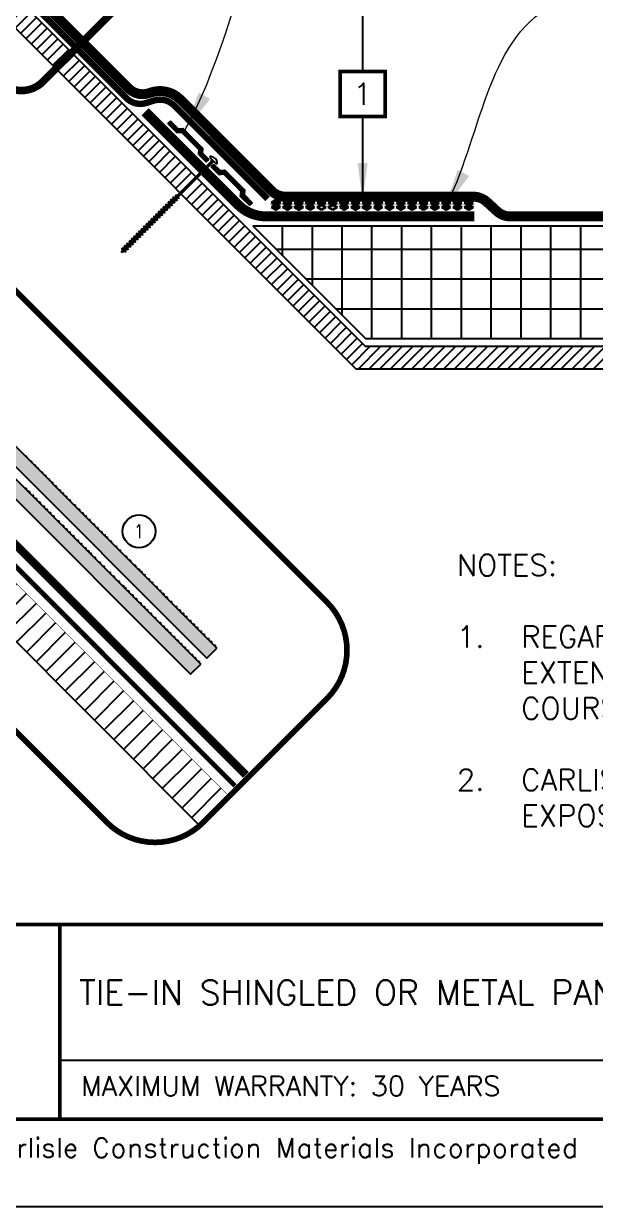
# Model space of a CAD drawing. Header units: inches. Extents: x -33163 to 19162, y -8858 to 30669.
# Drawn here: x -28111.63 to -28104.44, y -514.81 to -499.94 of the extents above; entities that cross this region are included whole.
import ezdxf

# ---------------------------------------------------------------- set-up
doc = ezdxf.new("R2010")
doc.units = ezdxf.units.IN
doc.linetypes.add('DASHED', pattern=[0.75, 0.5, -0.25])
doc.linetypes.add('DASHED2', pattern=[0.375, 0.25, -0.125])
doc.layers.get('0').update_dxf_attribs({"color": 9, "lineweight": 0})
doc.layers.get('Defpoints').update_dxf_attribs({"color": 254})
for name, color, linetype in [('BONDINGADHESIVE', 11, 'DASHED2'), ('BORDER', 7, 'Continuous'), ('BORDER 2', 252, 'Continuous'), ('DETAIL', 12, 'Continuous'), ('INSULATION2', 11, 'Continuous'), ('LEADERS', 12, 'Continuous'), ('MEMBRANE1', 10, 'Continuous'), ('NOTES', 12, 'Continuous'), ('TITLE OUTLINE 1', 1, 'Continuous')]:
    doc.layers.add(name, color=color, linetype=linetype)
doc.layers.add('PSSEAL', color=11, linetype='DASHED2', lineweight=35)
doc.layers.add('RUSS STRIPP', color=11, linetype='ZIGZAG', lineweight=40)
doc.styles.add('ARCHQUIK', font='simplex.shx', dxfattribs={"height": 0.25})
doc.styles.get("Standard").update_dxf_attribs({"font": 'arial.ttf'})
doc.linetypes.add('ZIGZAG', pattern='A,0.0001,-0.2,[131,ltypeshp.shx,S=0.2,R=0,X=-0.2,Y=0],-0.4,[131,ltypeshp.shx,S=0.2,R=180,X=0.2,Y=0],-0.2', length=0.8001)
doc.dimstyles.get("Standard").update_dxf_attribs({"dimtxt": 0.18, "dimasz": 0.18, "dimexe": 0.18, "dimexo": 0.0625, "dimgap": 0.09, "dimtad": 0, "dimtih": 1, "dimtoh": 1, "dimdec": 4, "dimzin": 0, "dimdsep": 46, "dimtxsty": 'Standard', "dimcen": 0.09, "dimadec": 0, "dimazin": 0, "dimtfac": 1, "dimtdec": 4, "dimtofl": 0, "dimtmove": 0, "dimatfit": 3, "dimfxl": 1, "dimtolj": 1, "dimtzin": 0, "dimarcsym": 0})

# ---------------------------------------------------------------- blocks, each defined once
blk = doc.blocks.new('NOTE NO 1')
at = {"layer": 'NOTES', "color": 1, "const_width": 0.0469}
blk.add_lwpolyline([(0.282, 0.282), (-0.282, 0.282), (-0.282, -0.282), (0.282, -0.282)], close=True, dxfattribs=at)
blk = doc.blocks.new('P-S RUSS')
at = {"layer": 'PSSEAL', "ltscale": 0.5}
h = blk.add_hatch(dxfattribs=at)
h.set_pattern_fill('AR-SAND', color=1, scale=0.01, style=0)
h.set_pattern_definition([(37.5, (0, 0), (-0.00063, 0.0192682), [0, -0.0152, 0, -0.017, 0, -0.01625]), (7.5, (0, 0), (0.017698, 0.0282215), [0, -0.0082, 0, -0.0137, 0, -0.00525]), (327.5, (-0.0123, 0), (0.0311414, 5.66e-05), [0, -0.005, 0, -0.018, 0, -0.0235]), (317.5, (-0.0123, 0), (0.0300613, 0.008777), [0, -0.0025, 0, -0.0118, 0, -0.0135])])
h.paths.add_polyline_path([(0.111, 0.03), (0.056, 0.063), (0.001, 0.03), (0.056, 0)])
h = blk.add_hatch(dxfattribs=at)
h.set_pattern_fill('AR-SAND', color=5, scale=0.01, angle=180, style=0)
h.set_pattern_definition([(142.5, (0.25504, -2e-15), (0.00063, 0.0192682), [0, -0.0152, 0, -0.017, 0, -0.01625]), (172.5, (0.25504, -2e-15), (-0.017698, 0.0282215), [0, -0.0082, 0, -0.0137, 0, -0.00525]), (212.5, (0.26734, -2e-15), (-0.0311414, 5.66e-05), [0, -0.005, 0, -0.018, 0, -0.0235]), (222.5, (0.26734, -2e-15), (-0.0300613, 0.008777), [0, -0.0025, 0, -0.0118, 0, -0.0135])])
h.paths.add_polyline_path([(0.199, 0), (0.254, 0.03), (0.199, 0.063), (0.144, 0.03)])
h = blk.add_hatch(dxfattribs=at)
h.set_pattern_fill('AR-SAND', color=1, scale=0.01, style=0)
h.set_pattern_definition([(142.5, (0.397729, 0), (0.00063, 0.0192682), [0, -0.0152, 0, -0.017, 0, -0.01625]), (172.5, (0.39773, 0), (-0.017698, 0.0282215), [0, -0.0082, 0, -0.0137, 0, -0.00525]), (212.5, (0.410029, 0), (-0.0311414, 5.66e-05), [0, -0.005, 0, -0.018, 0, -0.0235]), (222.5, (0.41003, 0), (-0.0300613, 0.008777), [0, -0.0025, 0, -0.0118, 0, -0.0135])])
h.paths.add_polyline_path([(0.342, 0), (0.397, 0.03), (0.342, 0.063), (0.286, 0.03)])
h = blk.add_hatch(dxfattribs=at)
h.set_pattern_fill('AR-SAND', color=5, scale=0.01, angle=180, style=0)
h.set_pattern_definition([(37.5, (0.427978, -2e-15), (-0.00063, 0.0192682), [0, -0.0152, 0, -0.017, 0, -0.01625]), (7.5, (0.427978, -2e-15), (0.017698, 0.0282215), [0, -0.0082, 0, -0.0137, 0, -0.00525]), (327.5, (0.415678, -2e-15), (0.0311414, 5.66e-05), [0, -0.005, 0, -0.018, 0, -0.0235]), (317.5, (0.415678, -2e-15), (0.0300613, 0.008777), [0, -0.0025, 0, -0.0118, 0, -0.0135])])
h.paths.add_polyline_path([(0.539, 0.03), (0.484, 0.063), (0.429, 0.03), (0.484, 0)])
h = blk.add_hatch(dxfattribs=at)
h.set_pattern_fill('AR-SAND', color=1, scale=0.01, style=0)
h.set_pattern_definition([(142.5, (0.683018, 0), (0.00063, 0.0192682), [0, -0.0152, 0, -0.017, 0, -0.01625]), (172.5, (0.683018, 0), (-0.017698, 0.0282215), [0, -0.0082, 0, -0.0137, 0, -0.00525]), (212.5, (0.695318, 0), (-0.0311414, 5.66e-05), [0, -0.005, 0, -0.018, 0, -0.0235]), (222.5, (0.695318, 0), (-0.0300613, 0.008777), [0, -0.0025, 0, -0.0118, 0, -0.0135])])
h.paths.add_polyline_path([(0.627, 0), (0.682, 0.03), (0.627, 0.063), (0.572, 0.03)])
h = blk.add_hatch(dxfattribs=at)
h.set_pattern_fill('AR-SAND', color=5, scale=0.01, angle=180, style=0)
h.set_pattern_definition([(142.5, (0.825618, -2e-15), (0.00063, 0.0192682), [0, -0.0152, 0, -0.017, 0, -0.01625]), (172.5, (0.825618, -2e-15), (-0.017698, 0.0282215), [0, -0.0082, 0, -0.0137, 0, -0.00525]), (212.5, (0.837918, -2e-15), (-0.0311414, 5.66e-05), [0, -0.005, 0, -0.018, 0, -0.0235]), (222.5, (0.837918, -2e-15), (-0.0300613, 0.008777), [0, -0.0025, 0, -0.0118, 0, -0.0135])])
h.paths.add_polyline_path([(0.769, 0), (0.825, 0.03), (0.769, 0.063), (0.714, 0.03)])
h = blk.add_hatch(dxfattribs=at)
h.set_pattern_fill('AR-SAND', color=5, scale=0.01, style=0)
h.set_pattern_definition([(322.5, (0, -5e-16), (-0.00063, -0.0192682), [0, -0.0152, 0, -0.017, 0, -0.01625]), (352.5, (0, -5e-16), (0.017698, -0.0282215), [0, -0.0082, 0, -0.0137, 0, -0.00525]), (32.5, (-0.0123, -5e-16), (0.0311414, -5.66e-05), [0, -0.005, 0, -0.018, 0, -0.0235]), (42.5, (-0.0123, -5e-16), (0.0300613, -0.008777), [0, -0.0025, 0, -0.0118, 0, -0.0135])])
h.paths.add_polyline_path([(0.056, 0), (0.001, -0.03), (0.056, -0.063), (0.111, -0.03)])
h = blk.add_hatch(dxfattribs=at)
h.set_pattern_fill('AR-SAND', color=1, scale=0.01, angle=180, style=0)
h.set_pattern_definition([(217.5, (0.25504, -2e-15), (0.00063, -0.0192682), [0, -0.0152, 0, -0.017, 0, -0.01625]), (187.5, (0.25504, -2e-15), (-0.017698, -0.0282215), [0, -0.0082, 0, -0.0137, 0, -0.00525]), (147.5, (0.26734, -2e-15), (-0.0311414, -5.66e-05), [0, -0.005, 0, -0.018, 0, -0.0235]), (137.5, (0.26734, -2e-15), (-0.0300613, -0.008777), [0, -0.0025, 0, -0.0118, 0, -0.0135])])
h.paths.add_polyline_path([(0.144, -0.03), (0.199, -0.063), (0.254, -0.03), (0.199, 0)])
h = blk.add_hatch(dxfattribs=at)
h.set_pattern_fill('AR-SAND', color=5, scale=0.01, style=0)
h.set_pattern_definition([(217.5, (0.397729, -5e-16), (0.00063, -0.0192682), [0, -0.0152, 0, -0.017, 0, -0.01625]), (187.5, (0.39773, -5e-16), (-0.017698, -0.0282215), [0, -0.0082, 0, -0.0137, 0, -0.00525]), (147.5, (0.410029, -5e-16), (-0.0311414, -5.66e-05), [0, -0.005, 0, -0.018, 0, -0.0235]), (137.5, (0.41003, -5e-16), (-0.0300613, -0.008777), [0, -0.0025, 0, -0.0118, 0, -0.0135])])
h.paths.add_polyline_path([(0.286, -0.03), (0.342, -0.063), (0.397, -0.03), (0.342, 0)])
h = blk.add_hatch(dxfattribs=at)
h.set_pattern_fill('AR-SAND', color=1, scale=0.01, angle=180, style=0)
h.set_pattern_definition([(322.5, (0.427978, -2e-15), (-0.00063, -0.0192682), [0, -0.0152, 0, -0.017, 0, -0.01625]), (352.5, (0.427978, -2e-15), (0.017698, -0.0282215), [0, -0.0082, 0, -0.0137, 0, -0.00525]), (32.5, (0.415678, -2e-15), (0.0311414, -5.66e-05), [0, -0.005, 0, -0.018, 0, -0.0235]), (42.5, (0.415678, -2e-15), (0.0300613, -0.008777), [0, -0.0025, 0, -0.0118, 0, -0.0135])])
h.paths.add_polyline_path([(0.484, 0), (0.429, -0.03), (0.484, -0.063), (0.539, -0.03)])
h = blk.add_hatch(dxfattribs=at)
h.set_pattern_fill('AR-SAND', color=5, scale=0.01, style=0)
h.set_pattern_definition([(217.5, (0.683018, -5e-16), (0.00063, -0.0192682), [0, -0.0152, 0, -0.017, 0, -0.01625]), (187.5, (0.683018, -5e-16), (-0.017698, -0.0282215), [0, -0.0082, 0, -0.0137, 0, -0.00525]), (147.5, (0.695318, -5e-16), (-0.0311414, -5.66e-05), [0, -0.005, 0, -0.018, 0, -0.0235]), (137.5, (0.695318, -5e-16), (-0.0300613, -0.008777), [0, -0.0025, 0, -0.0118, 0, -0.0135])])
h.paths.add_polyline_path([(0.572, -0.03), (0.627, -0.063), (0.682, -0.03), (0.627, 0)])
h = blk.add_hatch(dxfattribs=at)
h.set_pattern_fill('AR-SAND', color=1, scale=0.01, angle=180, style=0)
h.set_pattern_definition([(217.5, (0.825618, -2e-15), (0.00063, -0.0192682), [0, -0.0152, 0, -0.017, 0, -0.01625]), (187.5, (0.825618, -2e-15), (-0.017698, -0.0282215), [0, -0.0082, 0, -0.0137, 0, -0.00525]), (147.5, (0.837918, -2e-15), (-0.0311414, -5.66e-05), [0, -0.005, 0, -0.018, 0, -0.0235]), (137.5, (0.837918, -2e-15), (-0.0300613, -0.008777), [0, -0.0025, 0, -0.0118, 0, -0.0135])])
h.paths.add_polyline_path([(0.714, -0.03), (0.769, -0.063), (0.825, -0.03), (0.769, 0)])
at = {"layer": 'PSSEAL', "color": 7, "linetype": 'Continuous', "ltscale": 0.5, "const_width": 0.00391}
blk.add_lwpolyline([(-0.015, 0), (0.841, 0)], dxfattribs=at)
at = {"layer": 'PSSEAL', "color": 1, "ltscale": 0.5}
for points in [[(0.001, 0.03), (0.056, 0.063), (0.111, 0.03), (0.056, 0)], [(0.397, 0.03), (0.342, 0.063), (0.286, 0.03), (0.342, 0)], [(0.682, 0.03), (0.627, 0.063), (0.572, 0.03), (0.627, 0)], [(0.254, -0.03), (0.199, -0.063), (0.144, -0.03), (0.199, 0)], [(0.429, -0.03), (0.484, -0.063), (0.539, -0.03), (0.484, 0)], [(0.825, -0.03), (0.769, -0.063), (0.714, -0.03), (0.769, 0)]]:
    blk.add_lwpolyline(points, close=True, dxfattribs=at)
at = {"layer": 'PSSEAL', "color": 5, "ltscale": 0.5}
for points in [[(0.254, 0.03), (0.199, 0.063), (0.144, 0.03), (0.199, 0)], [(0.429, 0.03), (0.484, 0.063), (0.539, 0.03), (0.484, 0)], [(0.825, 0.03), (0.769, 0.063), (0.714, 0.03), (0.769, 0)], [(0.001, -0.03), (0.056, -0.063), (0.111, -0.03), (0.056, 0)], [(0.397, -0.03), (0.342, -0.063), (0.286, -0.03), (0.342, 0)], [(0.682, -0.03), (0.627, -0.063), (0.572, -0.03), (0.627, 0)]]:
    blk.add_lwpolyline(points, close=True, dxfattribs=at)
blk = doc.blocks.new('Copy Protection 2015')
at = {"color": 7, "const_width": 0.025}
blk.add_lwpolyline([(0.497, -0.115, 2134.519682), (0.496, -0.115)], format="xyb", dxfattribs=at)
at = {"layer": 'Defpoints'}
blk.add_point((0.832, 0.074), dxfattribs=at)
at = {"color": 7, "style": 'ARCHQUIK'}
for s, insert, char_height, width, attachment_point in [('\\pxqc;{\\T1.05;C}', (0.442, 0.074), 0.20939, 1.52084, 5), ('{\\T1.05;2025 Carlisle SynTec a division of Carlisle Construction Materials Incorporated}', (0.832, 0.048), 0.17185, 11.58188, 4)]:
    blk.add_mtext(s, dxfattribs=dict(at, insert=insert, char_height=char_height, width=width, attachment_point=attachment_point))
blk = doc.blocks.new('TITLE OUTLINE 1')
at = {"layer": 'Defpoints'}
for points in [[(25.5, 33), (0, 33), (0, 0), (25.5, 0)], [(1.5, 1.098), (24, 1.098), (24, 31.689), (1.5, 31.689)]]:
    blk.add_lwpolyline(points, close=True, dxfattribs=at)
at = {"xscale": 1.40625, "yscale": 1.40625, "zscale": 1.40625}
blk.add_blockref('Copy Protection 2015', (1.156, 0.629), dxfattribs=at)
blk = doc.blocks.new('2021 THERMOSET TITLE')
at = {"layer": 'BORDER', "linetype": 'Continuous'}
blk.add_line((-317.989, 100.056), (-327.536, 100.056), dxfattribs=at)
at = {"layer": 'BORDER', "linetype": 'Continuous', "const_width": 0.0469}
blk.add_lwpolyline([(-335.421, 101.765), (-312.921, 101.765), (-312.921, 99.32), (-335.421, 99.32)], close=True, dxfattribs=at)
blk.add_lwpolyline([(-327.536, 101.765), (-327.536, 99.32)], dxfattribs=at)
at = {"layer": 'Defpoints'}
blk.add_point((-327.292, 100.91), dxfattribs=at)
at = {"layer": 'TITLE OUTLINE 1'}
blk.add_blockref('TITLE OUTLINE 1', (-336.921, 98.222), dxfattribs=at)

msp = doc.modelspace()

# ---------------------------------------------------------------- hatches: boundary and pattern name
at = {"layer": 'DETAIL'}
h = msp.add_hatch(dxfattribs=at)
h.set_pattern_fill('ANSI31', color=251, scale=0.76, style=0)
h.set_pattern_definition([(45, (-28118.97652, -504.28166), (-0.06717514, 0.06717514), [])])
h.paths.add_polyline_path([(-28118.77499, -492.55645), (-28107.33478, -503.99666), (-28097.16216, -503.99666), (-28097.16216, -504.28166), (-28107.45283, -504.28166), (-28118.97652, -492.75797)])
h = msp.add_hatch(color=251, dxfattribs=at)
h.paths.add_polyline_path([(-28111.9735, -505.02082), (-28112.09946, -505.14678), (-28109.32848, -507.91775), (-28109.20253, -507.7918)])
h.paths.add_polyline_path([(-28111.9735, -505.02082), (-28112.18844, -504.80589), (-28112.31439, -504.93184), (-28112.09946, -505.14678)])
h.paths.add_polyline_path([(-28115.24829, -501.74604), (-28115.37425, -501.87199), (-28112.31439, -504.93184), (-28112.18844, -504.80589)])
h = msp.add_hatch(dxfattribs=at)
h.set_pattern_fill('ANSI31', color=251, scale=1.384346, style=0)
h.set_pattern_definition([(45, (-28123.56074, -516.86829), (-0.12236, 0.12236), [])])
h.paths.add_polyline_path([(-28109.44327, -509.99527), (-28109.07619, -509.62819), (-28116.86467, -501.83972), (-28117.23175, -502.2068)])
h = msp.add_hatch(color=251, dxfattribs=at)
h.paths.add_polyline_path([(-28112.17602, -505.22334), (-28112.30197, -505.34929), (-28109.531, -508.12027), (-28109.40505, -507.99432)])
h.paths.add_polyline_path([(-28112.17602, -505.22334), (-28112.39096, -505.00841), (-28112.51691, -505.13436), (-28112.30197, -505.34929)])
h.paths.add_polyline_path([(-28115.45081, -501.94855), (-28115.57676, -502.07451), (-28112.51691, -505.13436), (-28112.39096, -505.00841)])
at = {"layer": 'INSULATION2', "linetype": 'Continuous'}
h = msp.add_hatch(dxfattribs=at)
h.set_pattern_fill('ANSI37', color=256, scale=3, angle=315, style=0)
h.set_pattern_definition([(0, (-28108.75105, -503.90166), (1e-16, 0.375), []), (90, (-28108.75105, -503.90166), (-0.375, 1e-16), [])])
h.paths.add_polyline_path([(-28108.75105, -502.48416), (-28107.33355, -503.90166), (-28097.16216, -503.90166), (-28097.16216, -502.48416)])

# ---------------------------------------------------------------- linework, layer by layer
at = {"layer": 'BONDINGADHESIVE', "color": 32, "linetype": 'DASHED', "ltscale": 0.5, "const_width": 0.08}
msp.add_lwpolyline([(-28117.73809, -493.47896), (-28110.3399, -500.87715, 0.27880149), (-28110.08872, -500.93905), (-28109.99114, -500.90863, -0.27880149), (-28109.73996, -500.97053), (-28108.56394, -502.14655)], format="xyb", dxfattribs=at)
at = {"layer": 'BONDINGADHESIVE', "color": 32, "linetype": 'DASHED', "ltscale": 0.5, "const_width": 0.06}
msp.add_lwpolyline([(-28116.96039, -501.53563), (-28108.97201, -509.52401)], dxfattribs=at)
at = {"layer": 'DETAIL'}
for p, q in [((-28118.78528, -492.54616), (-28107.33478, -503.99666)), ((-28118.98681, -492.74769), (-28107.45283, -504.28166)), ((-28107.3686, -499.48585), (-28107.3686, -500.54432)), ((-28109.78435, -501.16705), (-28109.81634, -501.19903)), ((-28109.70434, -501.31102), (-28109.81634, -501.19903)), ((-28109.81626, -501.19896), (-28109.70421, -501.31101)), ((-28109.81518, -501.20018), (-28109.70434, -501.31102)), ((-28109.80986, -501.19256), (-28109.69244, -501.30998)), ((-28109.80347, -501.18616), (-28109.68068, -501.30895)), ((-28109.79707, -501.17977), (-28109.66891, -501.30792)), ((-28109.79067, -501.17337), (-28109.65715, -501.30689)), ((-28109.68727, -501.26413), (-28109.78435, -501.16705)), ((-28109.7832, -501.1682), (-28109.68727, -501.26413)), ((-28107.3686, -501.1082), (-28107.3686, -502.16666)), ((-28109.70434, -501.31102), (-28109.64552, -501.30588)), ((-28109.68727, -501.26413), (-28109.62845, -501.25898)), ((-28109.68714, -501.26411), (-28109.38142, -501.56983)), ((-28109.67537, -501.26308), (-28109.38039, -501.55806)), ((-28109.66361, -501.26205), (-28109.37936, -501.5463)), ((-28109.65184, -501.26103), (-28109.37834, -501.53453)), ((-28109.64552, -501.30588), (-28109.42319, -501.52821)), ((-28109.61265, -501.33874), (-28109.64552, -501.30588)), ((-28109.64008, -501.26), (-28109.37731, -501.52277)), ((-28109.58067, -501.30676), (-28109.62845, -501.25898)), ((-28109.62845, -501.25898), (-28109.37629, -501.51114)), ((-28109.42833, -501.58703), (-28109.42319, -501.52821)), ((-28109.42833, -501.58703), (-28109.33542, -501.67994)), ((-28109.42832, -501.5869), (-28109.33535, -501.67987)), ((-28109.42729, -501.57513), (-28109.32895, -501.67347)), ((-28109.42626, -501.56337), (-28109.32256, -501.66707)), ((-28109.42523, -501.5516), (-28109.31616, -501.66068)), ((-28109.4242, -501.53984), (-28109.30976, -501.65428)), ((-28109.38143, -501.56996), (-28109.37629, -501.51114)), ((-28109.38143, -501.56996), (-28109.30344, -501.64796)), ((-28109.33542, -501.67994), (-28109.30344, -501.64796)), ((-28109.28878, -501.61709), (-28109.29324, -501.62159)), ((-28109.29324, -501.62159), (-28109.2058, -501.70903)), ((-28109.26869, -501.66944), (-28109.26407, -501.65075)), ((-28109.26869, -501.66944), (-28110.39986, -502.80062)), ((-28109.25333, -501.68479), (-28110.38451, -502.81597)), ((-28109.25333, -501.68479), (-28110.38451, -502.81597)), ((-28109.25333, -501.68479), (-28110.38451, -502.81597)), ((-28109.27146, -501.74391), (-28109.23947, -501.71193)), ((-28109.17855, -501.83682), (-28109.27146, -501.74391)), ((-28109.27138, -501.74384), (-28109.17841, -501.83681)), ((-28109.26869, -501.66944), (-28109.25333, -501.68479)), ((-28109.26498, -501.73744), (-28109.16665, -501.83578)), ((-28109.25859, -501.73104), (-28109.15488, -501.83475)), ((-28109.23507, -501.67976), (-28109.25333, -501.68479)), ((-28109.25219, -501.72465), (-28109.14312, -501.83372)), ((-28109.24579, -501.71825), (-28109.13135, -501.83269)), ((-28109.16148, -501.78992), (-28109.23947, -501.71193)), ((-28109.20132, -501.70455), (-28109.2058, -501.70903)), ((-28109.16148, -501.78992), (-28109.10266, -501.78477)), ((-28109.16134, -501.78991), (-28108.85563, -502.09562)), ((-28109.14958, -501.78888), (-28108.8546, -502.08386)), ((-28109.13781, -501.78785), (-28108.85357, -502.07209)), ((-28109.12605, -501.78682), (-28108.85254, -502.06033)), ((-28109.11428, -501.78579), (-28108.85151, -502.04856)), ((-28108.85049, -502.03694), (-28109.10266, -501.78477)), ((-28115.37425, -501.87199), (-28109.32848, -507.91775)), ((-28109.17855, -501.83682), (-28109.11972, -501.83167)), ((-28108.89739, -502.05401), (-28109.11972, -501.83167)), ((-28117.38858, -502.04997), (-28109.44327, -509.99527)), ((-28115.57676, -502.07451), (-28109.531, -508.12027)), ((-28109.72296, -502.09055), (-28109.70494, -502.16999)), ((-28109.72296, -502.09055), (-28109.67423, -502.13928)), ((-28108.93026, -502.02114), (-28108.89739, -502.05401)), ((-28108.90254, -502.11283), (-28108.89739, -502.05401)), ((-28108.90047, -502.08916), (-28108.77768, -502.21195)), ((-28108.89944, -502.0774), (-28108.77128, -502.20556)), ((-28108.89841, -502.06563), (-28108.76488, -502.19916)), ((-28108.89827, -501.98916), (-28108.85049, -502.03694)), ((-28108.85564, -502.09576), (-28108.85049, -502.03694)), ((-28108.75971, -502.19169), (-28108.85564, -502.09576)), ((-28108.85564, -502.09576), (-28108.75856, -502.19284)), ((-28109.87649, -502.24408), (-28109.85846, -502.32351)), ((-28109.79705, -502.2621), (-28109.87649, -502.24408)), ((-28109.87649, -502.24408), (-28109.82776, -502.29281)), ((-28109.84578, -502.21337), (-28109.82776, -502.29281)), ((-28109.76635, -502.2314), (-28109.84578, -502.21337)), ((-28109.84578, -502.21337), (-28109.79705, -502.2621)), ((-28109.81508, -502.18267), (-28109.79705, -502.2621)), ((-28109.73564, -502.20069), (-28109.81508, -502.18267)), ((-28109.81508, -502.18267), (-28109.76635, -502.2314)), ((-28109.78437, -502.15196), (-28109.76635, -502.2314)), ((-28109.70494, -502.16999), (-28109.78437, -502.15196)), ((-28109.78437, -502.15196), (-28109.73564, -502.20069)), ((-28109.75367, -502.12126), (-28109.73564, -502.20069)), ((-28109.67423, -502.13928), (-28109.75367, -502.12126)), ((-28109.75367, -502.12126), (-28109.70494, -502.16999)), ((-28108.7917, -502.22367), (-28108.90254, -502.11283)), ((-28108.90254, -502.11283), (-28108.79054, -502.22482)), ((-28108.90253, -502.11269), (-28108.79047, -502.22475)), ((-28108.9015, -502.10093), (-28108.78407, -502.21835)), ((-28108.75856, -502.19284), (-28108.79054, -502.22482)), ((-28109.9993, -502.3669), (-28109.98128, -502.44633)), ((-28109.91987, -502.38492), (-28109.9993, -502.3669)), ((-28109.9993, -502.3669), (-28109.95058, -502.41562)), ((-28109.9686, -502.33619), (-28109.95058, -502.41562)), ((-28109.88917, -502.35421), (-28109.9686, -502.33619)), ((-28109.9686, -502.33619), (-28109.91987, -502.38492)), ((-28109.93789, -502.30549), (-28109.91987, -502.38492)), ((-28109.85846, -502.32351), (-28109.93789, -502.30549)), ((-28109.93789, -502.30549), (-28109.88917, -502.35421)), ((-28109.90719, -502.27478), (-28109.88917, -502.35421)), ((-28109.82776, -502.29281), (-28109.90719, -502.27478)), ((-28109.90719, -502.27478), (-28109.85846, -502.32351)), ((-28110.15283, -502.52042), (-28110.1041, -502.56915)), ((-28110.07339, -502.53844), (-28110.15283, -502.52042)), ((-28110.15283, -502.52042), (-28110.1348, -502.59985)), ((-28110.12212, -502.48971), (-28110.07339, -502.53844)), ((-28110.04269, -502.50774), (-28110.12212, -502.48971)), ((-28110.12212, -502.48971), (-28110.1041, -502.56915)), ((-28110.09142, -502.45901), (-28110.04269, -502.50774)), ((-28110.01198, -502.47703), (-28110.09142, -502.45901)), ((-28110.09142, -502.45901), (-28110.07339, -502.53844)), ((-28109.98128, -502.44633), (-28110.06071, -502.4283)), ((-28110.06071, -502.4283), (-28110.01198, -502.47703)), ((-28110.06071, -502.4283), (-28110.04269, -502.50774)), ((-28110.03001, -502.3976), (-28110.01198, -502.47703)), ((-28109.95058, -502.41562), (-28110.03001, -502.3976)), ((-28110.03001, -502.3976), (-28109.98128, -502.44633)), ((-28108.75105, -502.48416), (-28107.33355, -503.90166)), ((-28108.75105, -502.48416), (-28097.16216, -502.48416)), ((-28110.30635, -502.67394), (-28110.25762, -502.72267)), ((-28110.22692, -502.69197), (-28110.30635, -502.67394)), ((-28110.30635, -502.67394), (-28110.28833, -502.75337)), ((-28110.27565, -502.64324), (-28110.22692, -502.69197)), ((-28110.19621, -502.66126), (-28110.27565, -502.64324)), ((-28110.27565, -502.64324), (-28110.25762, -502.72267)), ((-28110.24494, -502.61253), (-28110.19621, -502.66126)), ((-28110.16551, -502.63056), (-28110.24494, -502.61253)), ((-28110.24494, -502.61253), (-28110.22692, -502.69197)), ((-28110.21424, -502.58183), (-28110.16551, -502.63056)), ((-28110.1348, -502.59985), (-28110.21424, -502.58183)), ((-28110.21424, -502.58183), (-28110.19621, -502.66126)), ((-28110.18353, -502.55112), (-28110.1348, -502.59985)), ((-28110.1041, -502.56915), (-28110.18353, -502.55112)), ((-28110.18353, -502.55112), (-28110.16551, -502.63056)), ((-28110.39986, -502.80062), (-28110.40249, -502.81951)), ((-28110.38451, -502.81597), (-28110.40249, -502.81951)), ((-28110.39846, -502.76606), (-28110.34974, -502.81478)), ((-28110.31903, -502.78408), (-28110.39846, -502.76606)), ((-28110.39846, -502.76606), (-28110.39323, -502.79398)), ((-28110.36776, -502.73535), (-28110.31903, -502.78408)), ((-28110.28833, -502.75337), (-28110.36776, -502.73535)), ((-28110.36776, -502.73535), (-28110.34974, -502.81478)), ((-28110.33705, -502.70465), (-28110.28833, -502.75337)), ((-28110.25762, -502.72267), (-28110.33705, -502.70465)), ((-28110.33705, -502.70465), (-28110.31903, -502.78408)), ((-28107.33478, -503.99666), (-28097.16216, -503.99666)), ((-28107.33355, -503.90166), (-28097.16216, -503.90166)), ((-28107.45283, -504.28166), (-28097.16216, -504.28166)), ((-28111.9735, -505.02082), (-28109.20253, -507.7918)), ((-28112.17602, -505.22334), (-28109.40505, -507.99432)), ((-28109.32848, -507.91775), (-28109.20253, -507.7918)), ((-28109.531, -508.12027), (-28109.40505, -507.99432))]:
    msp.add_line(p, q, dxfattribs=at)
at = {"layer": 'DETAIL', "color": 7, "const_width": 0.00333}
msp.add_lwpolyline([(-28118.77499, -492.55645), (-28107.33478, -503.99666), (-28097.16216, -503.99666), (-28097.16216, -504.28166), (-28107.45283, -504.28166), (-28118.97652, -492.75797)], close=True, dxfattribs=at)
at = {"layer": 'DETAIL', "color": 251, "linetype": 'DASHED2', "ltscale": 2, "const_width": 0.095}
msp.add_lwpolyline([(-28115.66521, -496.93325), (-28111.92677, -500.67168, 0.41421356), (-28111.38937, -500.67168), (-28110.45043, -499.73275, 0.41421356), (-28110.45043, -499.19535), (-28114.18887, -495.45691, 0.41421356), (-28114.72627, -495.45691), (-28115.66521, -496.39585, 0.41421356)], format="xyb", close=True, dxfattribs=at)
at = {"layer": 'DETAIL', "color": 7, "linetype": 'DASHED2', "ltscale": 2, "const_width": 0.07125}
for points in [[(-28107.81568, -507.21616), (-28114.62372, -500.40812)], [(-28117.39185, -503.17625), (-28110.58381, -509.98429)], [(-28109.37465, -509.98429), (-28107.81568, -508.42532)]]:
    msp.add_lwpolyline(points, dxfattribs=at)
at = {"layer": 'DETAIL', "color": 7, "const_width": 0.00607}
msp.add_lwpolyline([(-28117.06457, -501.63981), (-28109.07619, -509.62819)], dxfattribs=at)
at = {"layer": 'DETAIL', "const_width": 0.02227}
for points in [[(-28111.5964, -505.39793, 1), (-28111.61214, -505.38219)], [(-28111.53293, -505.4614, 1), (-28111.54868, -505.44565)], [(-28111.48602, -505.50831, 1), (-28111.50177, -505.49256)], [(-28111.45015, -505.54418, 1), (-28111.46589, -505.52844)], [(-28111.39496, -505.59937, 1), (-28111.4107, -505.58363)], [(-28111.35633, -505.638, 1), (-28111.37207, -505.62226)], [(-28111.30942, -505.68491, 1), (-28111.32516, -505.66917)], [(-28111.59748, -505.80189, 1), (-28111.61322, -505.78614)], [(-28111.55884, -505.84052, 1), (-28111.57459, -505.82477)], [(-28111.26802, -505.7263, 1), (-28111.28377, -505.71056)], [(-28111.22387, -505.77046, 1), (-28111.23962, -505.75471)], [(-28111.21673, -505.7776, 0.73364237), (-28111.23174, -505.76258, 0.73364237)], [(-28111.17144, -505.82289, 1), (-28111.18719, -505.80714)], [(-28111.51193, -505.88743, 1), (-28111.52768, -505.87168)], [(-28111.47054, -505.92882, 1), (-28111.48628, -505.91308)], [(-28111.42639, -505.97297, 1), (-28111.44213, -505.95723)], [(-28111.41924, -505.98012, 0.73364237), (-28111.43426, -505.9651, 0.73364237)], [(-28111.13281, -505.86152, 1), (-28111.14855, -505.84577)], [(-28111.09142, -505.90291, 1), (-28111.10716, -505.88717)], [(-28111.04727, -505.94706, 1), (-28111.06301, -505.93132)], [(-28111.37396, -506.0254, 1), (-28111.3897, -506.00966)], [(-28111.33533, -506.06403, 1), (-28111.35107, -506.04829)], [(-28111.29393, -506.10543, 1), (-28111.30968, -506.08968)], [(-28110.9838, -506.01053, 1), (-28110.99954, -505.99478)], [(-28110.92861, -506.06572, 1), (-28110.94436, -506.04997)], [(-28110.88446, -506.10987, 1), (-28110.9002, -506.09413)], [(-28111.24978, -506.14958, 1), (-28111.26553, -506.13383)], [(-28111.18632, -506.21305, 1), (-28111.20206, -506.1973)], [(-28111.13113, -506.26823, 1), (-28111.14687, -506.25249)], [(-28110.84583, -506.1485, 1), (-28110.86157, -506.13276)], [(-28110.79892, -506.19541, 1), (-28110.81466, -506.17967)], [(-28110.74373, -506.2506, 1), (-28110.75947, -506.23486)], [(-28111.08698, -506.31239, 1), (-28111.10272, -506.29664)], [(-28111.04834, -506.35102, 1), (-28111.06409, -506.33527)], [(-28111.00143, -506.39793, 1), (-28111.01718, -506.38218)], [(-28110.69958, -506.29475, 1), (-28110.71532, -506.27901)], [(-28110.64715, -506.34718, 1), (-28110.66289, -506.33144)], [(-28110.60851, -506.38582, 1), (-28110.62426, -506.37007)], [(-28110.58014, -506.41418, 1), (-28110.59589, -506.39844)], [(-28110.94624, -506.45312, 1), (-28110.96199, -506.43737)], [(-28110.90209, -506.49727, 1), (-28110.91784, -506.48153)], [(-28110.84966, -506.5497, 1), (-28110.86541, -506.53395)], [(-28110.81103, -506.58833, 1), (-28110.82677, -506.57259)], [(-28110.52849, -506.46584, 1), (-28110.54423, -506.4501)], [(-28110.46502, -506.52931, 1), (-28110.48077, -506.51356)], [(-28110.41535, -506.57898, 1), (-28110.4311, -506.56323)], [(-28110.78266, -506.6167, 1), (-28110.7984, -506.60096)], [(-28110.73101, -506.66836, 1), (-28110.74675, -506.65261)], [(-28110.66754, -506.73182, 1), (-28110.68328, -506.71608)], [(-28110.35434, -506.63999, -1), (-28110.3386, -506.65573)], [(-28110.30467, -506.68966, -1), (-28110.28893, -506.7054)], [(-28110.61787, -506.78149, 1), (-28110.63361, -506.76575)], [(-28110.55686, -506.8425, -1), (-28110.54111, -506.85825)], [(-28110.2412, -506.75313, -1), (-28110.22546, -506.76887)], [(-28110.18955, -506.80478, -1), (-28110.1738, -506.82053)], [(-28110.16118, -506.83315, -1), (-28110.14543, -506.84889)], [(-28110.50719, -506.89217, -1), (-28110.49144, -506.90792)], [(-28110.44372, -506.95564, -1), (-28110.42797, -506.97139)], [(-28110.39206, -507.0073, -1), (-28110.37632, -507.02304)], [(-28110.12255, -506.87178, -1), (-28110.1068, -506.88753)], [(-28110.07012, -506.92421, -1), (-28110.05437, -506.93996)], [(-28110.02596, -506.96836, -1), (-28110.01022, -506.98411)], [(-28110.36369, -507.03567, -1), (-28110.34795, -507.05141)], [(-28110.32506, -507.0743, -1), (-28110.30932, -507.09004)], [(-28110.27263, -507.12673, -1), (-28110.25689, -507.14247)], [(-28109.97078, -507.02355, -1), (-28109.95503, -507.0393)], [(-28109.92386, -507.07046, -1), (-28109.90812, -507.08621)], [(-28109.88523, -507.1091, -1), (-28109.86949, -507.12484)], [(-28109.84108, -507.15325, -1), (-28109.82534, -507.16899)], [(-28110.22848, -507.17088, -1), (-28110.21274, -507.18662)], [(-28110.17329, -507.22607, -1), (-28110.15755, -507.24181)], [(-28110.12638, -507.27298, -1), (-28110.11064, -507.28872)], [(-28110.08775, -507.31161, -1), (-28110.072, -507.32736)], [(-28109.78589, -507.20844, -1), (-28109.77015, -507.22418)], [(-28109.72242, -507.2719, -1), (-28109.70668, -507.28765)], [(-28109.67827, -507.31606, -1), (-28109.66253, -507.3318)], [(-28110.0436, -507.35576, -1), (-28110.02785, -507.37151)], [(-28109.98841, -507.41095, -1), (-28109.97266, -507.4267)], [(-28109.63688, -507.35745, -1), (-28109.62114, -507.37319)], [(-28109.59825, -507.39608, -1), (-28109.5825, -507.41182)], [(-28109.54582, -507.44851, -1), (-28109.53008, -507.46425)], [(-28109.92494, -507.47442, -1), (-28109.9092, -507.49016)], [(-28109.88079, -507.51857, -1), (-28109.86505, -507.53432)], [(-28109.8394, -507.55996, -1), (-28109.82365, -507.57571)], [(-28109.80077, -507.5986, -1), (-28109.78502, -507.61434)], [(-28109.50167, -507.49266, -1), (-28109.48592, -507.50841)], [(-28109.46028, -507.53405, -1), (-28109.44453, -507.5498)], [(-28109.41337, -507.58096, -1), (-28109.39762, -507.59671)], [(-28109.74834, -507.65103, -1), (-28109.73259, -507.66677)], [(-28109.70418, -507.69518, -1), (-28109.68844, -507.71092)], [(-28109.66279, -507.73657, -1), (-28109.64705, -507.75231)], [(-28109.37473, -507.6196, -1), (-28109.35899, -507.63534)], [(-28109.31954, -507.67479, -1), (-28109.3038, -507.69053)], [(-28109.28367, -507.71066, -1), (-28109.26793, -507.7264)], [(-28109.23676, -507.75757, -1), (-28109.22102, -507.77331)], [(-28109.61588, -507.78348, -1), (-28109.60014, -507.79922)], [(-28109.57725, -507.82211, -1), (-28109.5615, -507.83786)], [(-28109.52206, -507.8773, -1), (-28109.50632, -507.89305)], [(-28109.48619, -507.91317, -1), (-28109.47044, -507.92892)], [(-28109.43928, -507.96009, -1), (-28109.42353, -507.97583)]]:
    msp.add_lwpolyline(points, format="xyb", dxfattribs=at)
at = {"layer": 'DETAIL', "color": 7, "linetype": 'DASHED2', "ltscale": 2, "const_width": 0.07125}
for points in [[(-28107.81568, -508.42532, 0.41421356), (-28107.81568, -507.21616)], [(-28110.58381, -509.98429, 0.41421356), (-28109.37465, -509.98429)]]:
    msp.add_lwpolyline(points, format="xyb", dxfattribs=at)
at = {"layer": 'DETAIL'}
msp.add_circle((-28110.18099, -506.32382), 0.20594, dxfattribs=at)
for centre, radius, start, end in [((-28109.27726, -501.6286), 0.01628, 86.907539, 135), ((-28109.28094, -501.69672), 0.0845, 3.092461, 86.907539), ((-28109.21283, -501.69304), 0.01628, 315, 3.092461)]:
    msp.add_arc(centre, radius, start, end, dxfattribs=at)
for p in [(-28109.6986, -502.11492), (-28110.04447, -502.44455), (-28110.04447, -502.44455), (-28110.04447, -502.44455), (-28110.02823, -502.46079), (-28110.02823, -502.46079), (-28110.02823, -502.46079), (-28110.38232, -502.7824), (-28110.38232, -502.7824), (-28110.38232, -502.7824), (-28110.36608, -502.79864), (-28110.36608, -502.79864), (-28110.36608, -502.79864)]:
    msp.add_point(p, dxfattribs=at)
msp.add_solid([(-28107.43194, -501.69403), (-28107.30527, -501.69403), (-28107.3686, -502.16666)], dxfattribs=at)
at = {"layer": 'MEMBRANE1', "linetype": 'Continuous', "const_width": 0.125}
msp.add_lwpolyline([(-28117.66289, -493.40376), (-28110.31141, -500.75524, 0.27880149), (-28110.06023, -500.81714), (-28110.02326, -500.80561, -0.27880149), (-28109.66366, -500.89422), (-28108.51443, -502.04346, 0.19891237), (-28108.33765, -502.11668), (-28105.97608, -502.11668, -0.1879114), (-28105.80696, -502.18257), (-28105.67929, -502.29984, 0.1879114), (-28105.51017, -502.36572), (-28097.16216, -502.36572)], format="xyb", dxfattribs=at)
at = {"layer": 'MEMBRANE1', "const_width": 0.10328}
msp.add_lwpolyline([(-28116.82341, -501.39865), (-28108.83503, -509.38703)], dxfattribs=at)
at = {"layer": 'RUSS STRIPP', "linetype": 'Continuous', "const_width": 0.125}
msp.add_lwpolyline([(-28105.9617, -502.36499), (-28108.58144, -502.36499, -0.19891237), (-28108.93499, -502.21854), (-28110.10458, -501.04895)], format="xyb", dxfattribs=at)

# ---------------------------------------------------------------- block references
at = {"ltscale": 0.5}
for p in [(-28108.51417, -502.22035), (-28107.65831, -502.22035), (-28106.80244, -502.22035)]:
    msp.add_blockref('P-S RUSS', p, dxfattribs=at)
at = {"layer": 'BORDER 2', "linetype": 'Continuous'}
msp.add_blockref('NOTE NO 1', (-28107.3686, -500.82626), dxfattribs=at)
at = {"layer": 'LEADERS', "linetype": 'Continuous', "ltscale": 12}
msp.add_blockref('2021 THERMOSET TITLE', (-27783.64182, -613.03248), dxfattribs=at)

# ---------------------------------------------------------------- texts
at = {"linetype": 'Continuous', "insert": (-28110.93425, -512.12214), "char_height": 0.3079296, "width": 9.1661514, "attachment_point": 4}
msp.add_mtext('{\\Fsimplex|c0;TIE-IN SHINGLED OR METAL PANEL ROOF}', dxfattribs=at)
at = {"layer": 'NOTES', "style": 'ARCHQUIK'}
for s, width, heights, insert, char_height, attachment_point in [('\\pxqc;1', 0.5643501, [0.62489], (-28107.3686, -500.82626), 0.27, 5), ('\\pxql;MAXIMUM WARRANTY: 30 YEARS ', 9.3125, [0], (-28110.90756, -513.17189), 0.25, 1)]:
    msp.add_mtext_dynamic_manual_height_columns(s, width=width, gutter_width=0.5, heights=heights, dxfattribs=dict(at, insert=insert, char_height=char_height, attachment_point=attachment_point))
for s, insert, char_height, width, attachment_point in [('1', (-28110.18099, -506.32382), 0.16844, 1.7449481, 5), ("NOTES:\\P\\P\\pxi-3,l3,t3;1.^IREGARDLESS OF MEMBRANE EXPOSURE EXTEND MEMBRANE UNDER FIRST 3 COURSES.\\P\\pi0,l0,tz;\\P\\pi-3,l3,t3;2.^ICARLISLE'S WARRANTY IS LIMITED TO EXPOSED PORTION OF ROOF MEMBRANE.", (-28106.1845, -506.61345), 0.27, 9.3985365, 1)]:
    msp.add_mtext(s, dxfattribs=dict(at, insert=insert, char_height=char_height, width=width, attachment_point=attachment_point))

# ---------------------------------------------------------------- leaders
at = {"layer": 'LEADERS', "linetype": 'Continuous', "path_type": 1}
for points in [[(-28109.60456, -501.28287), (-28107.20577, -497.07234), (-28105.67823, -497.29046)], [(-28106.33509, -502.25959), (-28104.98186, -499.71514), (-28104.61513, -499.56153)]]:
    msp.add_leader(points, dimstyle='Standard', override={"dimasz": 0.5}, dxfattribs=at)

doc.saveas('drawing.dxf')
